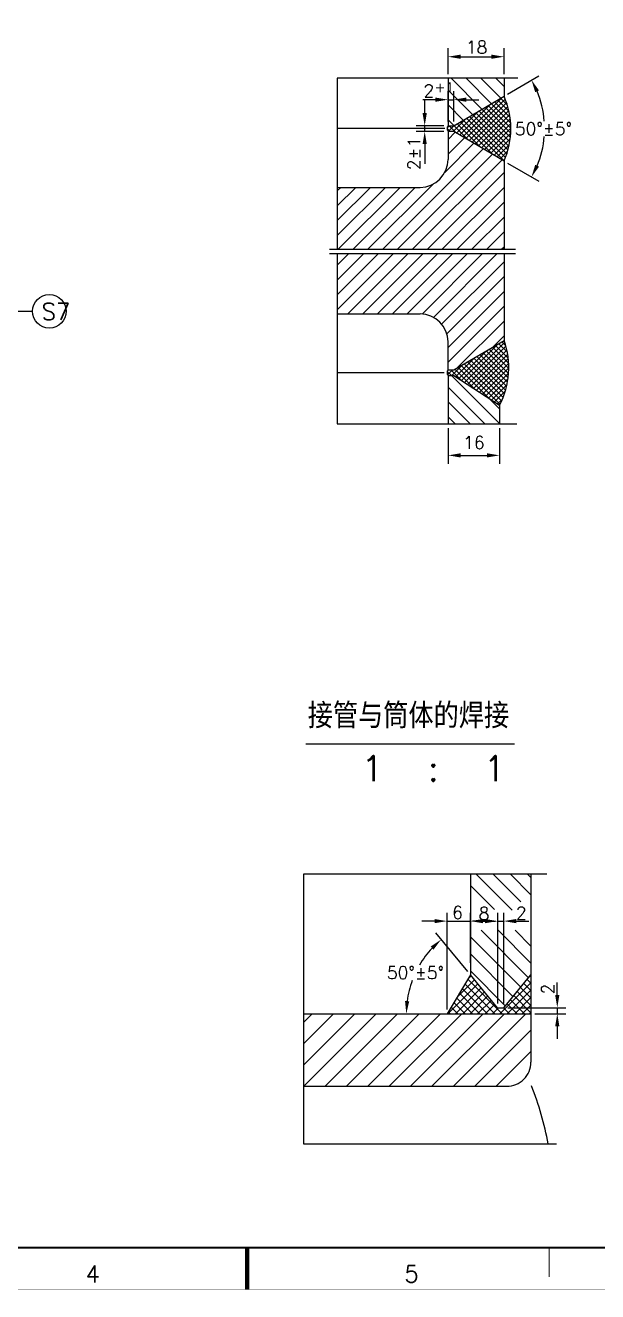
# Model space of a CAD drawing. Extents: x 49444 to 186345, y 41039 to 59803.
# Drawn here: x 80997 to 83043, y 45000 to 49522 of the extents above; entities that cross this region are included whole.
import ezdxf

# ---------------------------------------------------------------- set-up
doc = ezdxf.new("R2010")
doc.units = 0
doc.header["$LTSCALE"] = 60
doc.header["$MEASUREMENT"] = 0
doc.header["$PDMODE"] = 3
doc.header["$PDSIZE"] = 0.001
doc.layers.get('0').update_dxf_attribs({"linetype": 'CONTINUOUS'})
doc.layers.get('DEFPOINTS').update_dxf_attribs({"linetype": 'CONTINUOUS'})
doc.styles.get("Standard").update_dxf_attribs({"font": 'txt.shx', "bigfont": 'hztxt.shx'})
doc.dimstyles.get("Standard").update_dxf_attribs({"dimtxt": 0.18, "dimasz": 0.18, "dimexe": 0.18, "dimexo": 0.0625, "dimgap": 0.09, "dimtad": 0, "dimtih": 1, "dimtoh": 1, "dimdec": 4, "dimzin": 0, "dimdsep": 46, "dimtxsty": 'Standard', "dimcen": 0.09, "dimadec": 0, "dimazin": 0, "dimtfac": 1, "dimtdec": 4, "dimtofl": 0, "dimtmove": 0, "dimatfit": 3, "dimfxl": 0, "dimtolj": 1, "dimtzin": 0, "dimarcsym": 0})
doc.dimstyles.new('STANDARD$0', dxfattribs={"dimtxt": 3, "dimasz": 3, "dimexe": 2, "dimexo": 1, "dimgap": 0.5, "dimtad": 1, "dimdec": 0, "dimzin": 0, "dimdsep": 46, "dimtxsty": 'Standard', "dimcen": 1, "dimclrd": 256, "dimclre": 256, "dimclrt": 256, "dimadec": 0, "dimazin": 0, "dimtfac": 1.5, "dimtdec": 3, "dimtix": 1, "dimtmove": 0, "dimatfit": 2, "dimfxl": 0, "dimtolj": 1, "dimarcsym": 0})
pattern_1 = [(135, (17528.828, 26978.415), (-8.8388348, -8.8388348), []), (225, (17528.828, 26978.415), (8.8388348, -8.8388348), [])]

# ---------------------------------------------------------------- blocks, each defined once
blk = doc.blocks.new('*D53')
at = {"lineweight": -2}
for p, q in [((82508.3, 48083.8), (82508.3, 47956.6)), ((82692.1, 48083.8), (82692.1, 47956.6)), ((82553.3, 47986.6), (82647.1, 47986.6))]:
    blk.add_line(p, q, dxfattribs=at)
for points in [[(82553.3, 47994.1), (82553.3, 47979.1), (82508.3, 47986.6)], [(82647.1, 47994.1), (82647.1, 47979.1), (82692.1, 47986.6)]]:
    blk.add_solid(points)
at = {"layer": 'DEFPOINTS', "color": 0}
for p in [(82508.3, 48098.8), (82692.1, 48098.8), (82692.1, 47986.6)]:
    blk.add_point(p, dxfattribs=at)
at = {"insert": (82600.5, 48032.1), "char_height": 45, "attachment_point": 5}
blk.add_mtext('\\A1;16', dxfattribs=at)
blk = doc.blocks.new('*D74')
at = {"lineweight": -2}
for p, q in [((82508.3, 49348.3), (82508.3, 49440.3)), ((82708.3, 49348.3), (82708.3, 49440.3)), ((82553.3, 49410.3), (82663.3, 49410.3))]:
    blk.add_line(p, q, dxfattribs=at)
for points in [[(82553.3, 49417.8), (82553.3, 49402.8), (82508.3, 49410.3)], [(82663.3, 49417.8), (82663.3, 49402.8), (82708.3, 49410.3)]]:
    blk.add_solid(points)
at = {"layer": 'DEFPOINTS', "color": 0}
for p in [(82708.3, 49410.3), (82508.3, 49333.3), (82708.3, 49333.3)]:
    blk.add_point(p, dxfattribs=at)
at = {"insert": (82610.2, 49444.4), "char_height": 45, "attachment_point": 5}
blk.add_mtext('\\A1;18', dxfattribs=at)
blk = doc.blocks.new('*D73')
at = {"color": 0, "lineweight": -2}
for p, q in [((82721.2, 49277), (82832.3, 49342.2)), ((82721.2, 49030.6), (82832.3, 48965.5))]:
    blk.add_line(p, q, dxfattribs=at)
for start, end in [(4.4418, 22.8616), (337.1384, 355.2655)]:
    blk.add_arc((82511.2, 49153.8), 342.2, start, end, dxfattribs=at)
at = {"color": 0}
for points in [[(82819.9, 49283.4), (82833.3, 49290.2), (82806.4, 49327)], [(82833.3, 49017.5), (82819.9, 49024.3), (82806.4, 48980.7)]]:
    blk.add_solid(points, dxfattribs=at)
at = {"layer": 'DEFPOINTS', "color": 0}
for p in [(82708.3, 49269.5), (82848.1, 49214.1), (82528.3, 49163.8), (82528.3, 49143.8), (82708.3, 49038.2)]:
    blk.add_point(p, dxfattribs=at)
at = {"color": 0, "insert": (82849.1, 49153), "char_height": 45, "attachment_point": 5}
blk.add_mtext('\\A1;50%%d±5%%d', dxfattribs=at)
blk = doc.blocks.new('*D72')
at = {"lineweight": -2}
for p, q in [((82424.7, 49208.8), (82424.7, 49253.8)), ((82493.3, 49163.8), (82394.7, 49163.8)), ((82424.7, 49143.8), (82424.7, 49163.8)), ((82493.3, 49143.8), (82394.7, 49143.8)), ((82424.7, 49098.8), (82424.7, 49053.8))]:
    blk.add_line(p, q, dxfattribs=at)
for points in [[(82417.2, 49208.8), (82432.2, 49208.8), (82424.7, 49163.8)], [(82417.2, 49098.8), (82432.2, 49098.8), (82424.7, 49143.8)]]:
    blk.add_solid(points)
at = {"layer": 'DEFPOINTS', "color": 0}
for p in [(82424.7, 49163.8), (82508.3, 49163.8), (82508.3, 49143.8)]:
    blk.add_point(p, dxfattribs=at)
at = {"insert": (82386.4, 49064.6), "char_height": 45, "attachment_point": 5, "rotation": 90}
blk.add_mtext('\\A1;2±1', dxfattribs=at)
blk = doc.blocks.new('*D71')
at = {"lineweight": -2}
for p, q in [((82463.3, 49256.9), (82418.3, 49256.9)), ((82508.3, 49178.8), (82508.3, 49286.9)), ((82508.3, 49256.9), (82528.3, 49256.9)), ((82528.3, 49178.8), (82528.3, 49286.9)), ((82573.3, 49256.9), (82618.3, 49256.9))]:
    blk.add_line(p, q, dxfattribs=at)
for points in [[(82463.3, 49264.4), (82463.3, 49249.4), (82508.3, 49256.9)], [(82573.3, 49264.4), (82573.3, 49249.4), (82528.3, 49256.9)]]:
    blk.add_solid(points)
at = {"layer": 'DEFPOINTS', "color": 0}
for p in [(82528.3, 49256.9), (82508.3, 49163.8), (82528.3, 49163.8)]:
    blk.add_point(p, dxfattribs=at)
at = {"insert": (82439.5, 49288.3), "char_height": 45, "attachment_point": 5}
blk.add_mtext('\\A1;2', dxfattribs=at)
blk = doc.blocks.new('*D49')
at = {"lineweight": -2}
for p, q in [((82640.6, 46323.3), (82595.6, 46323.3)), ((82685.6, 46029.1), (82685.6, 46353.3)), ((82685.6, 46323.3), (82707.2, 46323.3)), ((82707.2, 46029.1), (82707.2, 46353.3)), ((82752.2, 46323.3), (82797.2, 46323.3))]:
    blk.add_line(p, q, dxfattribs=at)
for points in [[(82640.6, 46330.8), (82640.6, 46315.8), (82685.6, 46323.3)], [(82752.2, 46330.8), (82752.2, 46315.8), (82707.2, 46323.3)]]:
    blk.add_solid(points)
at = {"layer": 'DEFPOINTS', "color": 0}
for p in [(82707.2, 46323.3), (82685.6, 46014.1), (82707.2, 46014.1)]:
    blk.add_point(p, dxfattribs=at)
at = {"insert": (82770, 46351.7), "char_height": 45, "attachment_point": 5}
blk.add_mtext('\\A1;2', dxfattribs=at)
blk = doc.blocks.new('*D48')
at = {"lineweight": -2}
for p, q in [((82588.4, 46177.2), (82588.4, 46353.3)), ((82640.6, 46323.3), (82633.4, 46323.3)), ((82685.6, 46029.1), (82685.6, 46353.3))]:
    blk.add_line(p, q, dxfattribs=at)
for points in [[(82633.4, 46330.8), (82633.4, 46315.8), (82588.4, 46323.3)], [(82640.6, 46330.8), (82640.6, 46315.8), (82685.6, 46323.3)]]:
    blk.add_solid(points)
at = {"layer": 'DEFPOINTS', "color": 0}
for p in [(82588.4, 46323.3), (82588.4, 46162.2), (82685.6, 46014.1)]:
    blk.add_point(p, dxfattribs=at)
at = {"insert": (82637, 46350.7), "char_height": 45, "attachment_point": 5}
blk.add_mtext('\\A1;8', dxfattribs=at)
blk = doc.blocks.new('*D41')
at = {"color": 0, "lineweight": -2}
blk.add_line((82578.8, 46143), (82464.7, 46280.9), dxfattribs=at)
for start, end in [(137.1074, 149.6607), (159.7466, 172.5095)]:
    blk.add_arc((82703.4, 45992.5), 344.5, start, end, dxfattribs=at)
at = {"color": 0}
for points in [[(82445.9, 46232.4), (82456.2, 46221.5), (82483.8, 46257.8)], [(82369.4, 46036.9), (82354.4, 46037.9), (82359, 45992.5)]]:
    blk.add_solid(points, dxfattribs=at)
at = {"layer": 'DEFPOINTS', "color": 0}
for p in [(82416.5, 46183), (82588.4, 46131.5), (82685.6, 46014.1), (81991.5, 45992.5), (82804.4, 45992.5)]:
    blk.add_point(p, dxfattribs=at)
at = {"color": 0, "insert": (82391.7, 46139.1), "char_height": 45, "attachment_point": 5}
blk.add_mtext('\\A1;50%%d±5%%d', dxfattribs=at)
blk = doc.blocks.new('*D47')
at = {"lineweight": -2}
for p, q in [((82459.8, 46323.3), (82414.8, 46323.3)), ((82504.8, 46007.5), (82504.8, 46353.3)), ((82504.8, 46323.3), (82588.4, 46323.3)), ((82588.4, 46174.9), (82588.4, 46353.3)), ((82633.4, 46323.3), (82678.4, 46323.3))]:
    blk.add_line(p, q, dxfattribs=at)
for points in [[(82459.8, 46330.8), (82459.8, 46315.8), (82504.8, 46323.3)], [(82633.4, 46330.8), (82633.4, 46315.8), (82588.4, 46323.3)]]:
    blk.add_solid(points)
at = {"layer": 'DEFPOINTS', "color": 0}
for p in [(82588.4, 46323.3), (82588.4, 46159.9), (82504.8, 45992.5)]:
    blk.add_point(p, dxfattribs=at)
at = {"insert": (82542.1, 46354), "char_height": 45, "attachment_point": 5}
blk.add_mtext('\\A1;6', dxfattribs=at)
blk = doc.blocks.new('*X0')
at = {"color": 0}
for p, q in [((448.97, 250.98), (465.99, 268)), ((448.97, 258.05), (458.92, 268)), ((448.97, 265.12), (451.85, 268)), ((449.06, 244), (473.06, 268)), ((456.13, 244), (480.13, 268)), ((463.2, 244), (487.2, 268)), ((470.27, 244), (494.27, 268)), ((477.34, 244), (501.34, 268)), ((484.41, 244), (508.41, 268)), ((491.49, 244), (515.49, 268)), ((498.56, 244), (522.56, 268)), ((505.63, 244), (524.23, 262.6)), ((512.7, 244), (524.23, 255.53))]:
    blk.add_line(p, q, dxfattribs=at)
blk = doc.blocks.new('*D46')
at = {"lineweight": -2}
for p, q in [((82898.7, 46059.1), (82898.7, 46104.1)), ((82722.2, 46014.1), (82928.7, 46014.1)), ((82898.7, 46014.1), (82898.7, 45992.5)), ((82818.8, 45992.5), (82928.7, 45992.5)), ((82898.7, 45947.5), (82898.7, 45902.5))]:
    blk.add_line(p, q, dxfattribs=at)
for points in [[(82891.2, 46059.1), (82906.2, 46059.1), (82898.7, 46014.1)], [(82891.2, 45947.5), (82906.2, 45947.5), (82898.7, 45992.5)]]:
    blk.add_solid(points)
at = {"layer": 'DEFPOINTS', "color": 0}
for p in [(82707.2, 46014.1), (82803.8, 45992.5), (82898.7, 45992.5)]:
    blk.add_point(p, dxfattribs=at)
at = {"insert": (82864.7, 46080.7), "char_height": 45, "attachment_point": 5, "rotation": 90}
blk.add_mtext('\\A1;2', dxfattribs=at)

msp = doc.modelspace()

# ---------------------------------------------------------------- hatches: boundary and pattern name
h = msp.add_hatch()
h.set_pattern_fill('ANSI31', color=256, scale=300, angle=90, style=0)
h.set_pattern_definition([(135, (17528.828, 26978.415), (-26.516504, -26.516504), [])])
h.paths.add_polyline_path([(82508.279107, 49333.316495), (82508.279107, 49163.844507), (82528.279107, 49163.844507), (82708.279107, 49269.454503), (82708.279107, 49333.316495)])
h.paths.add_polyline_path([(82692.052019, 48165.988748), (82528.279107, 48271.598744), (82508.279107, 48271.598744), (82508.279107, 48098.777357), (82692.052019, 48098.777357)])
h = msp.add_hatch()
h.set_pattern_fill('ANSI37', color=256, scale=100, angle=90, style=0)
h.set_pattern_definition(pattern_1)
h.paths.add_polyline_path([(82708.279107, 49269.454503), (82528.279107, 49163.844507), (82508.279107, 49163.844507, 0.3564255035), (82508.279107, 49143.844507), (82528.279107, 49143.844507), (82708.279107, 49038.23451, 0.2133487302)])
h = msp.add_hatch()
h.set_pattern_fill('ANSI31', color=256, scale=300, style=0)
h.set_pattern_definition([(45, (17528.828, 26932.964), (-26.516504, 26.516504), [])])
h.paths.add_polyline_path([(82708.279107, 48722.444254), (82708.279107, 49038.23451), (82528.279107, 49143.844507), (82508.279107, 49143.844507), (82508.279107, 49043.844507, -0.4142135624), (82408.279107, 48943.844507), (82112.329671, 48943.844507), (82112.329671, 48722.444254)])
h.paths.add_polyline_path([(82112.329671, 48707.11092), (82112.329671, 48491.598744), (82408.279107, 48491.598744, -0.4142135624), (82508.279107, 48391.598744), (82508.279107, 48291.598744), (82528.279107, 48291.598744), (82708.279107, 48397.20874), (82708.279107, 48707.11092)])
h = msp.add_hatch()
h.set_pattern_fill('ANSI37', color=256, scale=100, angle=90, style=0)
h.set_pattern_definition(pattern_1)
h.paths.add_polyline_path([(82528.279107, 48291.598744), (82508.279107, 48291.598744, 0.3564255035), (82508.279107, 48271.598744), (82528.279107, 48271.598744), (82692.052019, 48165.988748, 0.2128252626), (82708.279107, 48397.20874)])
h = msp.add_hatch()
h.set_pattern_fill('ANSI37', color=256, scale=150, style=0)
h.set_pattern_definition([(45, (31388.223, -2051.364), (-13.258252, 13.258252), []), (135, (31388.223, -2051.364), (-13.258252, -13.258252), [])])
h.paths.add_polyline_path([(82804.356159, 45992.469368), (82804.356159, 46130.989041), (82707.156159, 46014.069368), (82685.556159, 46014.069368), (82588.356159, 46131.493444), (82504.800875, 45992.469368)])

# ---------------------------------------------------------------- linework, layer by layer
for p, q in [((82508.279107, 49333.316495), (82508.279107, 49163.844507)), ((82708.279107, 49333.316495), (82708.279107, 49269.454503)), ((82528.279107, 49163.844507), (82708.279107, 49269.454503)), ((82508.279107, 49163.844507), (82528.279107, 49163.844507)), ((82496.400492, 49153.844507), (82112.329671, 49153.844507)), ((82508.279107, 49143.844507), (82508.279107, 49043.844507)), ((82508.279107, 49143.844507), (82528.279107, 49143.844507)), ((82528.279107, 49143.844507), (82708.279107, 49038.23451)), ((82424.652794, 49053.844507), (82424.652794, 49028.204105)), ((82708.279107, 49038.23451), (82708.279107, 48722.444254)), ((82112.329671, 48943.844507), (82408.279107, 48943.844507)), ((82084.822005, 48722.444254), (82749.32298, 48722.444254)), ((82084.822005, 48707.11092), (82749.32298, 48707.11092)), ((82708.279107, 48707.11092), (82708.279107, 48397.20874)), ((80740.093562, 48501.222425), (81022.710604, 48501.222425)), ((82112.329671, 48491.598744), (82408.279107, 48491.598744)), ((82508.279107, 48291.598744), (82508.279107, 48391.598744)), ((82528.279107, 48291.598744), (82708.279107, 48397.20874)), ((82494.144506, 48281.598744), (82112.329671, 48281.598744)), ((82508.279107, 48291.598744), (82528.279107, 48291.598744)), ((82508.279107, 48271.598744), (82508.279107, 48098.777357)), ((82508.279107, 48271.598744), (82528.279107, 48271.598744)), ((82528.279107, 48271.598744), (82692.052019, 48165.988748)), ((82692.052019, 48165.988748), (82692.052019, 48098.777357)), ((81999.524289, 46956.855304), (82745.422548, 46956.855304)), ((81991.495158, 46491.098007), (81991.495158, 45528.11475)), ((82861.676404, 46491.098007), (81991.495158, 46491.098007)), ((81991.495158, 45528.11475), (82896.475122, 45528.11475))]:
    msp.add_line(p, q)
at = {"color": 0}
for p, q in [((82674.324118, 46364.226341), (82588.356155, 46450.395882)), ((82737.270656, 46362.575408), (82608.748056, 46491.098007)), ((82768.864021, 46392.076068), (82669.842082, 46491.098007)), ((82804.356155, 46417.67796), (82730.936108, 46491.098007)), ((82804.356155, 46478.771986), (82792.030134, 46491.098007)), ((82768.096654, 46087.373306), (82588.356155, 46267.113805)), ((82795.830394, 46120.733592), (82626.107003, 46290.456982)), ((82804.356155, 46173.301856), (82687.201029, 46290.456982)), ((82804.356155, 46234.395882), (82748.295055, 46290.456982)), ((82740.362914, 46054.01302), (82588.356155, 46206.019779)), ((82712.914991, 46020.996536), (82588.356155, 46145.555372))]:
    msp.add_line(p, q, dxfattribs=at)
at = {"const_width": 1.5}
msp.add_lwpolyline([(77334.736803, 57622.422896), (77334.736803, 45007.422896), (86244.736803, 45007.422896), (86244.736803, 57622.422896), (77334.736803, 57622.422896, 1.9635677679)], format="xyb", dxfattribs=at)
for points, const_width in [([(77709.736803, 57472.422896), (77709.736803, 45157.422896), (86094.736803, 45157.422896), (86094.736803, 57472.422896), (77709.736803, 57472.422896)], 7.5), ([(81789.736803, 45157.422896), (81789.736803, 45007.422896)], 15), ([(82869.736803, 45157.422896), (82869.736803, 45052.422896)], 4.5)]:
    msp.add_lwpolyline(points, dxfattribs=dict(const_width=const_width))
for points in [[(82757.987281, 49333.316495), (82112.329671, 49333.316495), (82112.329671, 48722.444254)], [(82112.329671, 48707.11092), (82112.329671, 48098.777357), (82754.07183, 48098.777357)], [(82588.356159, 46491.098003), (82588.356159, 46131.493444)], [(82804.356159, 46491.098003), (82804.356159, 45819.669368)], [(82588.356159, 46131.493444), (82504.800875, 45992.469368)], [(82685.556159, 46014.069368), (82588.356159, 46131.493444)], [(82707.156159, 46014.069368), (82804.356159, 46130.989041)], [(82685.556159, 46014.069368), (82707.156159, 46014.069368)], [(81991.495163, 45992.469368), (82804.356159, 45992.469368)], [(81991.495163, 45733.269368), (82717.956159, 45733.269368)]]:
    msp.add_lwpolyline(points)
for points in [[(82717.956159, 45733.269368, 0.414214), (82804.356159, 45819.669368)], [(82866.079379, 45528.11475, 0.050567), (82806.207214, 45734.69756, 0.383142)]]:
    msp.add_lwpolyline(points, format="xyb")
msp.add_circle((81082.710604, 48501.222425), 60)
for centre, radius, start, end in [((82449.670356, 49153.844507), 283.273997, 335.913162167, 24.086837833), ((82520.525157, 49153.844507), 15.810304, 140.765272172, 219.234727828), ((82408.279107, 49043.844507), 100, 270, 0), ((82408.279107, 48391.598744), 100, 0, 90), ((82440.860143, 48299.796876), 284.608458, 331.956088952, 20.015005438), ((82520.525157, 48281.598744), 15.810304, 140.765272172, 219.234727828)]:
    msp.add_arc(centre, radius, start, end)

# ---------------------------------------------------------------- block references
at = {"xscale": 10.8, "yscale": 10.8, "zscale": 10.8}
msp.add_blockref('*X0', (77142.650149, 43098.083749), dxfattribs=at)

# ---------------------------------------------------------------- texts
for s, height, p in [('+1', 34.848, (82460.315935, 49283.869725)), ('S7', 60, (81055.094037, 48470.271121)), ('接管与筒体的焊接', 90, (82006.560982, 47011.873536)), ('1  :  1', 90, (82198.709273, 46823.075651)), ('4', 60, (81212.236803, 45033.042595)), ('5', 60, (82352.236803, 45033.042595))]:
    msp.add_text(s, height=height).set_placement(p)

# ---------------------------------------------------------------- dimensions: what is measured, and where the dimension line sits
for base, p1, p2, text, override, picture, middle in [((82708.279107, 49410.288039), (82508.279107, 49333.316495), (82708.279107, 49333.316495), '18', {"dimscale": 15, "dimgap": 0.1, "dimcen": 3, "dimtdec": 2, "dimtmove": 2, "dimatfit": 3}, '*D74', (82610.22187, 49444.432962)), ((82528.279107, 49256.914422), (82508.279107, 49163.844507), (82528.279107, 49163.844507), '2', {"dimscale": 15, "dimgap": 0.1, "dimcen": 3, "dimtdec": 2, "dimtmove": 2, "dimatfit": 3}, '*D71', (82439.513259, 49288.283809)), ((82692.052019, 47986.642052), (82508.279107, 48098.777357), (82692.052019, 48098.777357), '16', {"dimscale": 15, "dimgap": 0.1, "dimcen": 3, "dimtdec": 2, "dimtmove": 2, "dimatfit": 3}, '*D53', (82600.49341, 48032.115546)), ((82588.356155, 46323.276079), (82504.800875, 45992.469368), (82588.356155, 46159.928717), '6', {"dimscale": 15, "dimgap": 0.1, "dimcen": 3, "dimtdec": 0, "dimtmove": 2, "dimatfit": 3}, '*D47', (82542.097425, 46353.954332)), ((82707.156152, 46323.276079), (82685.556152, 46014.069363), (82707.156152, 46014.069363), '2', {"dimscale": 15, "dimgap": 0.1, "dimcen": 3, "dimtdec": 0, "dimtmove": 2, "dimatfit": 3}, '*D49', (82769.963807, 46351.652366))]:
    dim = msp.add_linear_dim(base=base, p1=p1, p2=p2, text=text, dimstyle='STANDARD$0', override=override)
    dim.commit()
    dim.dimension.update_dxf_attribs({"geometry": picture, "text_midpoint": middle, "dimtype": 160})
dim = msp.add_angular_dim_2l(base=(82848.117045, 49214.056735), line1=((82528.279107, 49163.844507), (82708.279107, 49269.454503)), line2=((82528.279107, 49143.844507), (82708.279107, 49038.23451)), text='50%%d±5%%d', dimstyle='Standard', override={"dimscale": 15, "dimtxt": 3, "dimasz": 3, "dimexe": 2, "dimexo": 1, "dimgap": 0.1, "dimtad": 1, "dimdec": 0, "dimcen": 3, "dimtdec": 0, "dimtofl": 1, "dimtmove": 2})
dim.commit()
dim.dimension.update_dxf_attribs({"geometry": '*D73', "text_midpoint": (82849.098185, 49152.973284), "dimtype": 162})
for base, p1, p2, text, override, picture, middle in [((82424.652794, 49163.844507), (82508.279107, 49143.844507), (82508.279107, 49163.844507), '2±1', {"dimscale": 15, "dimgap": 0.1, "dimcen": 3, "dimtdec": 2, "dimtmove": 2, "dimatfit": 3}, '*D72', (82386.440248, 49064.6377)), ((82898.706081, 45992.469368), (82707.156159, 46014.069368), (82803.849248, 45992.469368), '2', {"dimscale": 15, "dimgap": 0.1, "dimcen": 3, "dimtdec": 0, "dimtmove": 2, "dimatfit": 3}, '*D46', (82864.673781, 46080.685077))]:
    dim = msp.add_linear_dim(base=base, p1=p1, p2=p2, angle=90, text=text, dimstyle='STANDARD$0', override=override)
    dim.commit()
    dim.dimension.update_dxf_attribs({"geometry": picture, "text_midpoint": middle, "dimtype": 160})
dim = msp.add_linear_dim(base=(82588.356155, 46323.276079), p1=(82685.556152, 46014.069363), p2=(82588.356155, 46162.194777), text='8', dimstyle='STANDARD$0', override={"dimscale": 15, "dimgap": 0.1, "dimcen": 3, "dimtdec": 0, "dimtmove": 2, "dimatfit": 3})
dim.commit()
dim.dimension.update_dxf_attribs({"geometry": '*D48', "text_midpoint": (82636.956154, 46350.651079)})
dim = msp.add_angular_dim_2l(base=(82416.495499, 46183.030834), line1=((81991.495163, 45992.469368), (82804.356159, 45992.469368)), line2=((82685.556159, 46014.069368), (82588.356159, 46131.493444)), text='50%%d±5%%d', dimstyle='Standard', override={"dimscale": 15, "dimtxt": 3, "dimasz": 3, "dimexe": 2, "dimexo": 1, "dimgap": 0.1, "dimtad": 1, "dimdec": 0, "dimcen": 3, "dimtdec": 0, "dimtofl": 1, "dimtmove": 2})
dim.commit()
dim.dimension.update_dxf_attribs({"geometry": '*D41', "text_midpoint": (82391.743112, 46139.084746)})

doc.saveas('drawing.dxf')
